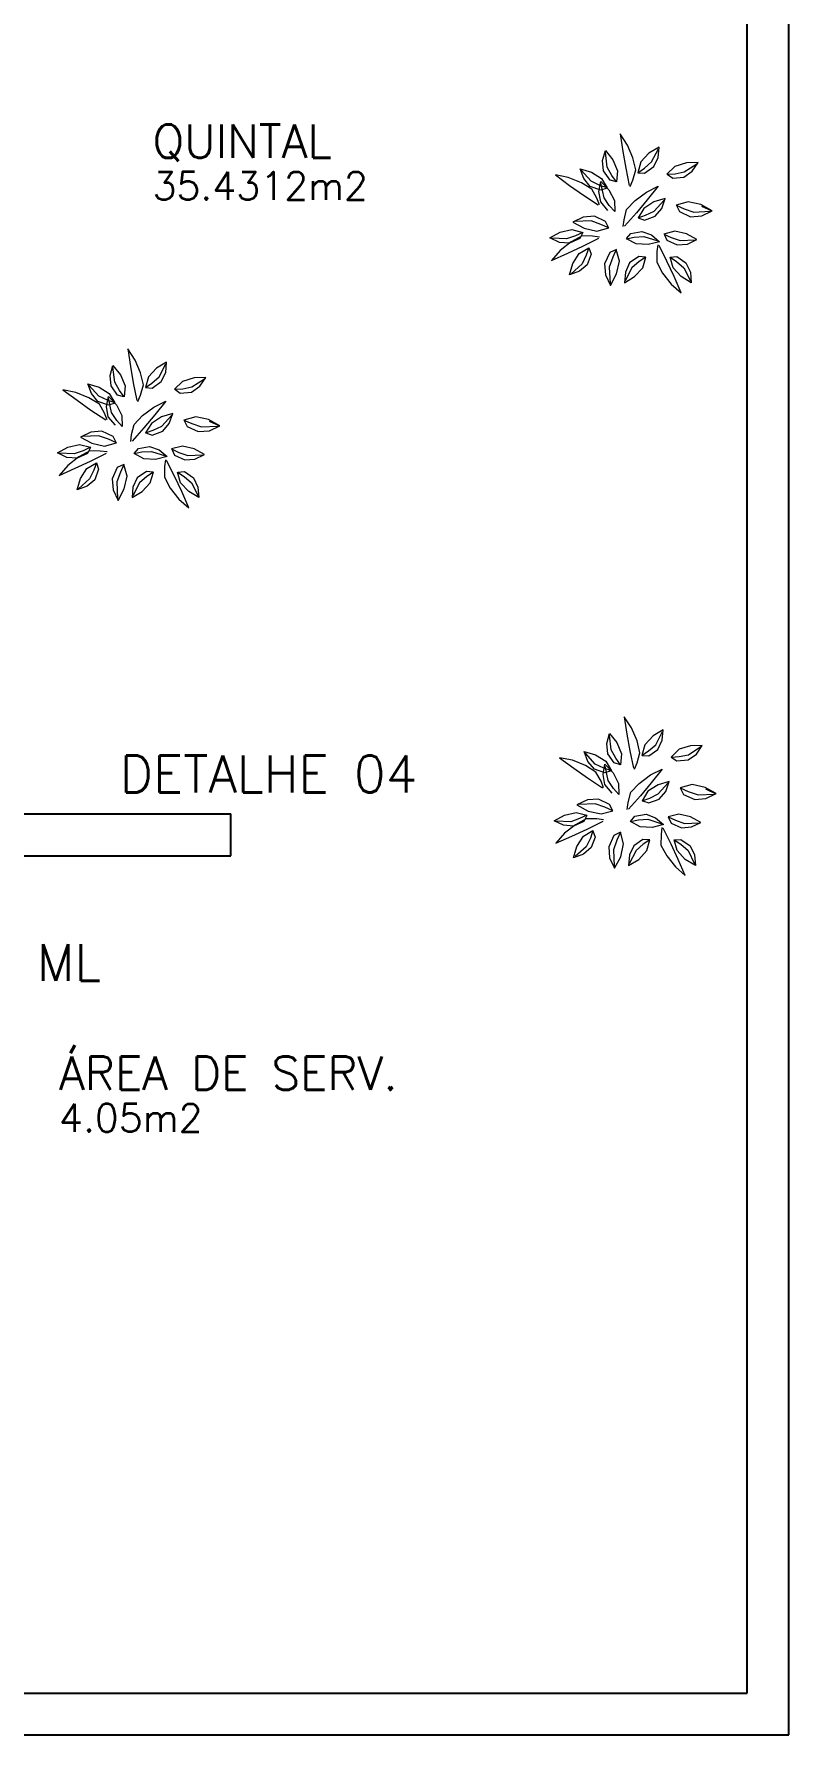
# Model space of a CAD drawing. Header units: millimetres. Extents: x -72 to 578, y 3 to 161.
# Drawn here: x 404.67 to 407.38, y 76.58 to 82.68 of the extents above; entities that cross this region are included whole.
import ezdxf
from ezdxf.enums import TextEntityAlignment as Align

# ---------------------------------------------------------------- set-up
doc = ezdxf.new("R2010")
doc.units = ezdxf.units.MM
doc.layers.get('0').update_dxf_attribs({"color": 3})
doc.layers.add('-HIDRO', color=8, linetype='Continuous')
doc.layers.add('Prumadas_T', color=2, linetype='Continuous')
doc.layers.add('E-Lay-9', color=9, linetype='Continuous', lineweight=9)
doc.styles.add('PADRAO_TXT', font='romans.shx')
doc.styles.add('ROMANS', font='romans__.ttf', dxfattribs={"height": 0.1})

# ---------------------------------------------------------------- blocks, each defined once
blk = doc.blocks.new('arb-pl48')
at = {"color": 8}
for p, q in [((0.059, 0.55), (0.01, 0.624)), ((0.01, 0.624), (0.028, 0.508)), ((-0.106, 0.447), (-0.088, 0.514)), ((-0.088, 0.514), (-0.039, 0.453)), ((-0.076, 0.404), (-0.088, 0.502)), ((-0.039, 0.453), (-0.008, 0.379)), ((0.028, 0.508), (0.047, 0.398)), ((0.095, 0.465), (0.059, 0.55)), ((0.114, 0.385), (0.095, 0.465)), ((0.201, 0.497), (0.147, 0.438)), ((0.268, 0.537), (0.201, 0.497)), ((0.219, 0.438), (0.264, 0.526)), ((0.233, 0.407), (0.262, 0.468)), ((0.262, 0.468), (0.268, 0.537)), ((-0.334, 0.335), (-0.42, 0.352)), ((-0.42, 0.352), (-0.325, 0.283)), ((-0.231, 0.328), (-0.255, 0.393)), ((-0.255, 0.393), (-0.18, 0.371)), ((-0.182, 0.31), (-0.248, 0.383)), ((-0.18, 0.371), (-0.113, 0.329)), ((-0.1, 0.379), (-0.106, 0.447)), ((-0.057, 0.318), (-0.1, 0.379)), ((-0.045, 0.349), (-0.076, 0.404)), ((-0.014, 0.306), (-0.045, 0.349)), ((-0.008, 0.379), (-0.014, 0.306)), ((0.047, 0.398), (0.071, 0.282)), ((0.095, 0.318), (0.114, 0.385)), ((0.147, 0.438), (0.127, 0.367)), ((0.127, 0.367), (0.171, 0.397)), ((0.128, 0.367), (0.172, 0.364)), ((0.171, 0.397), (0.219, 0.438)), ((0.172, 0.364), (0.233, 0.407)), ((0.374, 0.408), (0.321, 0.357)), ((0.321, 0.357), (0.375, 0.36)), ((0.322, 0.356), (0.359, 0.331)), ((0.45, 0.432), (0.374, 0.408)), ((0.375, 0.36), (0.436, 0.372)), ((0.433, 0.338), (0.489, 0.376)), ((0.436, 0.372), (0.519, 0.426)), ((0.528, 0.434), (0.45, 0.432)), ((0.489, 0.376), (0.528, 0.434)), ((-0.247, 0.3), (-0.334, 0.335)), ((-0.325, 0.283), (-0.234, 0.218)), ((-0.178, 0.257), (-0.247, 0.3)), ((-0.188, 0.276), (-0.231, 0.328)), ((-0.118, 0.251), (-0.188, 0.276)), ((-0.125, 0.283), (-0.182, 0.31)), ((-0.144, 0.197), (-0.178, 0.257)), ((-0.131, 0.241), (-0.118, 0.309)), ((-0.119, 0.174), (-0.131, 0.241)), ((-0.075, 0.266), (-0.125, 0.283)), ((-0.118, 0.309), (-0.064, 0.253)), ((-0.076, 0.265), (-0.118, 0.251)), ((-0.097, 0.201), (-0.117, 0.297)), ((-0.113, 0.329), (-0.075, 0.266)), ((-0.064, 0.253), (-0.028, 0.182)), ((-0.015, 0.306), (-0.057, 0.318)), ((0.077, 0.276), (0.095, 0.318)), ((0.109, 0.182), (0.184, 0.238)), ((0.184, 0.238), (0.262, 0.277)), ((0.262, 0.277), (0.189, 0.186)), ((0.359, 0.331), (0.433, 0.338)), ((-0.234, 0.218), (-0.135, 0.153)), ((-0.127, 0.153), (-0.144, 0.197)), ((-0.071, 0.117), (-0.119, 0.174)), ((-0.062, 0.149), (-0.097, 0.201)), ((-0.026, 0.109), (-0.062, 0.149)), ((-0.028, 0.182), (-0.026, 0.109)), ((0.036, 0.055), (0.053, 0.123)), ((0.053, 0.123), (0.109, 0.182)), ((0.189, 0.186), (0.118, 0.1)), ((0.167, 0.13), (0.129, 0.067)), ((0.234, 0.173), (0.167, 0.13)), ((0.309, 0.195), (0.234, 0.173)), ((0.236, 0.112), (0.302, 0.185)), ((0.242, 0.078), (0.286, 0.129)), ((0.286, 0.129), (0.309, 0.195)), ((0.461, 0.174), (0.382, 0.152)), ((0.382, 0.153), (0.404, 0.109)), ((0.382, 0.152), (0.435, 0.128)), ((0.435, 0.128), (0.5, 0.106)), ((0.546, 0.155), (0.461, 0.174)), ((0.621, 0.114), (0.546, 0.155)), ((0.621, 0.111), (0.552, 0.143)), ((0.552, 0.081), (0.621, 0.114)), ((-0.235, 0.072), (-0.304, 0.039)), ((-0.304, 0.039), (-0.229, -0.002)), ((-0.183, 0.047), (-0.291, 0.042)), ((-0.161, 0.078), (-0.235, 0.072)), ((-0.118, 0.024), (-0.183, 0.047)), ((-0.087, 0.043), (-0.161, 0.078)), ((-0.144, -0.021), (-0.065, 0.001)), ((-0.065, 0.001), (-0.118, 0.024)), ((-0.065, -0.001), (-0.087, 0.043)), ((0.03, 0.009), (0.036, 0.055)), ((0.118, 0.1), (0.039, 0.011)), ((0.129, 0.067), (0.179, 0.084)), ((0.13, 0.067), (0.172, 0.052)), ((0.172, 0.052), (0.242, 0.078)), ((0.179, 0.084), (0.236, 0.112)), ((0.404, 0.109), (0.478, 0.075)), ((0.478, 0.075), (0.552, 0.081)), ((0.5, 0.106), (0.608, 0.111)), ((-0.456, -0.066), (-0.387, -0.028)), ((-0.393, -0.096), (-0.456, -0.066)), ((-0.345, -0.073), (-0.444, -0.068)), ((-0.326, -0.101), (-0.393, -0.096)), ((-0.387, -0.028), (-0.31, -0.011)), ((-0.314, -0.092), (-0.387, -0.149)), ((-0.286, -0.052), (-0.345, -0.073)), ((-0.258, -0.07), (-0.326, -0.101)), ((-0.242, -0.053), (-0.314, -0.092)), ((-0.31, -0.011), (-0.238, -0.029)), ((-0.238, -0.029), (-0.286, -0.052)), ((-0.238, -0.03), (-0.258, -0.07)), ((-0.173, -0.054), (-0.242, -0.053)), ((-0.237, -0.121), (-0.131, -0.068)), ((-0.229, -0.002), (-0.144, -0.021)), ((-0.127, -0.06), (-0.173, -0.054)), ((0.052, -0.07), (0.081, -0.036)), ((0.052, -0.071), (0.104, -0.06)), ((0.116, -0.106), (0.052, -0.071)), ((0.081, -0.036), (0.155, -0.023)), ((0.104, -0.06), (0.167, -0.056)), ((0.195, -0.11), (0.116, -0.106)), ((0.155, -0.023), (0.218, -0.046)), ((0.167, -0.056), (0.26, -0.086)), ((0.271, -0.091), (0.195, -0.11)), ((0.218, -0.046), (0.271, -0.091)), ((0.26, -0.111), (0.254, -0.157)), ((0.373, -0.022), (0.301, -0.04)), ((0.301, -0.04), (0.349, -0.063)), ((0.302, -0.041), (0.321, -0.081)), ((0.321, -0.081), (0.389, -0.112)), ((0.349, -0.063), (0.409, -0.084)), ((0.45, -0.039), (0.373, -0.022)), ((0.389, -0.112), (0.456, -0.107)), ((0.409, -0.084), (0.507, -0.079)), ((0.519, -0.077), (0.45, -0.039)), ((0.456, -0.107), (0.519, -0.077)), ((-0.387, -0.149), (-0.445, -0.215)), ((-0.445, -0.215), (-0.338, -0.168)), ((-0.338, -0.168), (-0.237, -0.121)), ((-0.304, -0.236), (-0.261, -0.169)), ((-0.261, -0.169), (-0.198, -0.131)), ((-0.215, -0.181), (-0.243, -0.238)), ((-0.198, -0.131), (-0.215, -0.181)), ((-0.183, -0.174), (-0.209, -0.244)), ((-0.198, -0.132), (-0.183, -0.174)), ((-0.059, -0.163), (-0.093, -0.238)), ((-0.039, -0.194), (-0.062, -0.259)), ((-0.015, -0.142), (-0.059, -0.163)), ((-0.016, -0.142), (-0.039, -0.194)), ((0.006, -0.22), (-0.016, -0.142)), ((-0.013, -0.305), (0.006, -0.22)), ((0.134, -0.19), (0.073, -0.232)), ((0.136, -0.222), (0.088, -0.264)), ((0.179, -0.193), (0.134, -0.19)), ((0.18, -0.193), (0.136, -0.222)), ((0.16, -0.264), (0.18, -0.193)), ((0.254, -0.157), (0.253, -0.227)), ((0.321, -0.221), (0.268, -0.116)), ((0.368, -0.323), (0.321, -0.221)), ((0.361, -0.264), (0.341, -0.193)), ((0.341, -0.193), (0.385, -0.222)), ((0.342, -0.193), (0.386, -0.19)), ((0.385, -0.222), (0.433, -0.264)), ((0.386, -0.19), (0.447, -0.232)), ((-0.326, -0.311), (-0.304, -0.236)), ((-0.26, -0.287), (-0.326, -0.311)), ((-0.243, -0.238), (-0.316, -0.304)), ((-0.209, -0.244), (-0.26, -0.287)), ((-0.093, -0.238), (-0.087, -0.311)), ((-0.087, -0.311), (-0.054, -0.381)), ((-0.062, -0.259), (-0.057, -0.368)), ((-0.054, -0.381), (-0.013, -0.305)), ((0.045, -0.293), (0.039, -0.363)), ((0.039, -0.363), (0.106, -0.322)), ((0.088, -0.264), (0.043, -0.351)), ((0.073, -0.232), (0.045, -0.293)), ((0.106, -0.322), (0.16, -0.264)), ((0.253, -0.227), (0.292, -0.299)), ((0.292, -0.299), (0.349, -0.372)), ((0.415, -0.322), (0.361, -0.264)), ((0.415, -0.43), (0.368, -0.323)), ((0.482, -0.363), (0.415, -0.322)), ((0.433, -0.264), (0.477, -0.351)), ((0.447, -0.232), (0.476, -0.293)), ((0.476, -0.293), (0.482, -0.363)), ((0.349, -0.372), (0.415, -0.43))]:
    blk.add_line(p, q, dxfattribs=at)
blk = doc.blocks.new('A$C55E71383')
at = {"layer": 'E-Lay-9', "color": 0, "xscale": 0.5399999999999991, "yscale": 0.5399999999999991, "zscale": 0.5399999999999991, "rotation": 179.9999999999999}
blk.add_blockref('arb-pl48', (0, 0), dxfattribs=at)

msp = doc.modelspace()

# ---------------------------------------------------------------- linework, layer by layer
at = {"layer": '-HIDRO'}
for p, q in [((407.3792, 76.582), (407.3792, 87.582)), ((407.2292, 76.732), (407.2292, 87.432)), ((403.8792, 79.882), (405.3792, 79.882)), ((405.3792, 79.732), (405.3792, 79.882)), ((403.8792, 79.732), (405.3792, 79.732)), ((403.8792, 76.732), (405.8792, 76.732)), ((405.3792, 76.732), (407.2292, 76.732)), ((391.8792, 76.582), (407.3792, 76.582))]:
    msp.add_line(p, q, dxfattribs=at)

# ---------------------------------------------------------------- block references
at = {"layer": '-HIDRO', "rotation": 180}
for p in [(406.7687, 81.9816), (405.0041, 81.2114), (406.7835, 79.8933)]:
    msp.add_blockref('A$C55E71383', p, dxfattribs=at)

# ---------------------------------------------------------------- texts
at = {"layer": '-HIDRO', "style": 'PADRAO_TXT'}
for s, height, p in [('QUINTAL', 0.12, (405.0985, 82.2325)), ('35.4312m2', 0.1, (405.0985, 82.0825)), ('ÁREA DE SERV.', 0.12, (404.7631, 78.8935)), ('4.05m2', 0.1, (404.7631, 78.7435))]:
    msp.add_text(s, height=height, dxfattribs=at).set_placement(p)
at = {"layer": 'Prumadas_T', "style": 'ROMANS'}
msp.add_text('DETALHE 04', height=0.1323, rotation=360, dxfattribs=at).set_placement((405.5142, 79.9594), align=Align.CENTER)
msp.add_text('ML', height=0.13104, rotation=360, dxfattribs=at).set_placement((404.6839, 79.284))

doc.saveas('drawing.dxf')
